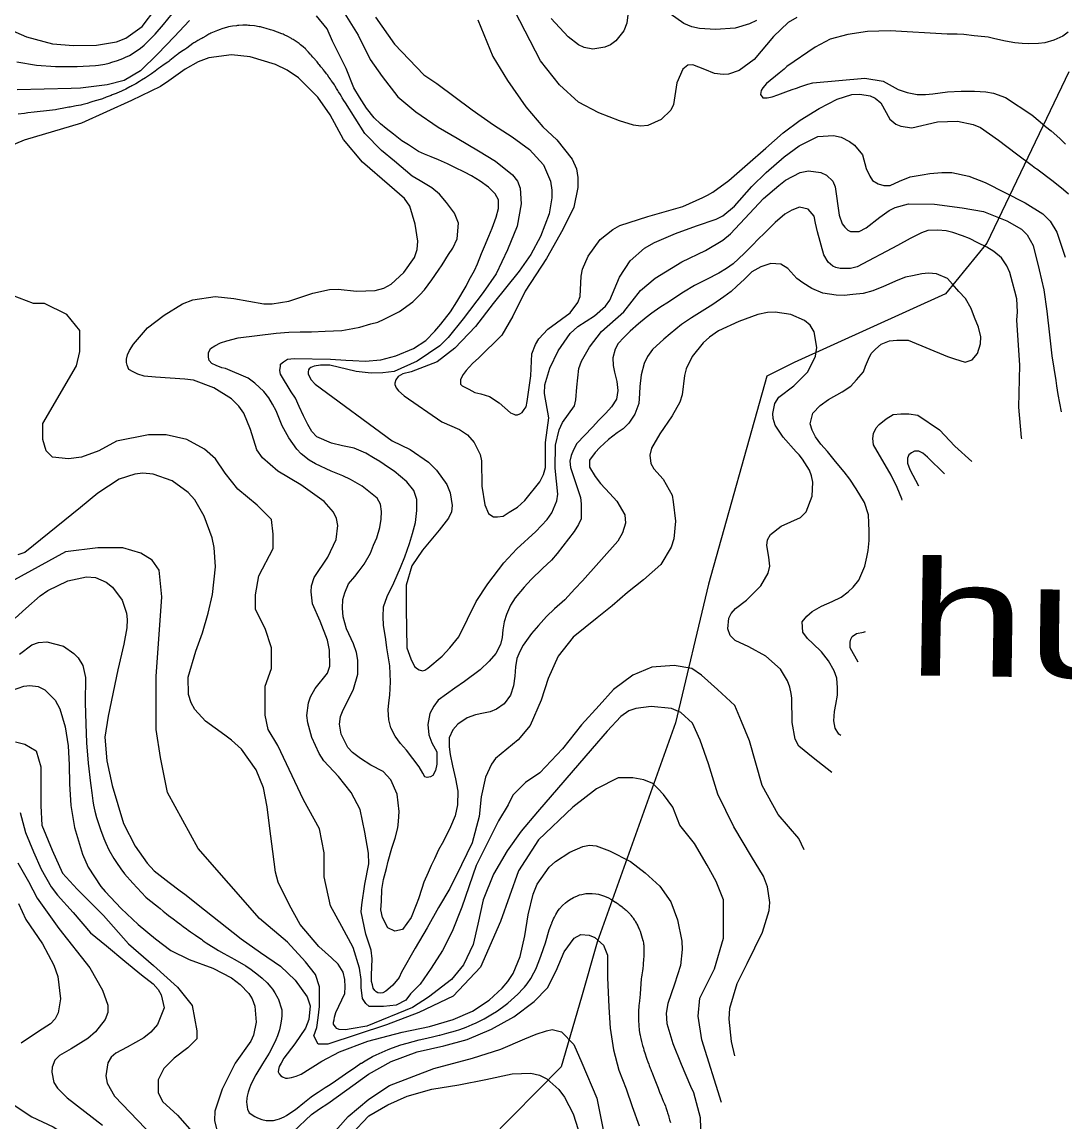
# Model space of a CAD drawing. Header units: metres. Extents: x 548946 to 557077, y 1838800 to 1845419.
# Drawn here: x 555458 to 556095, y 1839144 to 1839816 of the extents above; entities that cross this region are included whole.
import ezdxf

# ---------------------------------------------------------------- set-up
doc = ezdxf.new("R2010")
doc.units = ezdxf.units.M
doc.header["$LTSCALE"] = 28
for name, color, linetype, lineweight in [('1', 7, 'Continuous', 13), ('2', 7, 'Continuous', 13), ('44', 7, 'Continuous', 13), ('55', 7, 'Continuous', 35)]:
    doc.layers.add(name, color=color, linetype=linetype, lineweight=lineweight)

msp = doc.modelspace()

# ---------------------------------------------------------------- linework, layer by layer
at = {"layer": '1'}
for points in [[(555435.35, 1839817.85), (555445.85, 1839813.03), (555460.35, 1839806.79), (555476.2, 1839802.56), (555489.14, 1839801.42), (555503.21, 1839801.69), (555515.29, 1839803.77), (555520.98, 1839805.92), (555531.02, 1839813.01), (555539.35, 1839824.04)], [(555651.84, 1839825.81), (555662.9, 1839807.82), (555670.35, 1839792.93), (555677.58, 1839782.55), (555687.29, 1839770.17), (555698.22, 1839760.91), (555711.85, 1839751.51), (555723.35, 1839744.85), (555736.51, 1839737.11), (555746.82, 1839730.88), (555757.23, 1839722.55), (555760.21, 1839718.63), (555761.88, 1839714.31), (555762.59, 1839704.74), (555760.12, 1839691.16), (555754.08, 1839676.63), (555747.21, 1839662), (555739.27, 1839650.51), (555727.17, 1839634.46), (555718.02, 1839623.07), (555712.89, 1839617.92), (555699.06, 1839608.54), (555685.02, 1839602.38), (555678.12, 1839601.52), (555670.93, 1839601.23), (555661.73, 1839602.38), (555645.63, 1839606.13), (555639.88, 1839606.13), (555636.14, 1839605.56), (555634.13, 1839604.69), (555632.98, 1839603.83), (555632.69, 1839603.25), (555632.4, 1839602.1), (555632.4, 1839600.94), (555634.13, 1839597.48), (555636.71, 1839594.6), (555683.74, 1839559.89), (555694.64, 1839554.72), (555705.85, 1839546.84), (555710.76, 1839542.06), (555717.09, 1839533.21), (555719.23, 1839528.14), (555720.47, 1839520.37), (555719.94, 1839516.61), (555718.14, 1839512.56), (555712.41, 1839505.3), (555702.3, 1839493.01), (555695.7, 1839483.51), (555692.18, 1839471.79), (555692.24, 1839457.22), (555692.67, 1839433.46), (555695.2, 1839426.72), (555697.44, 1839421.94), (555699.12, 1839420.53), (555700.24, 1839419.97), (555702.2, 1839419.41), (555703.6, 1839419.69), (555705.57, 1839421.1), (555714.26, 1839428.4), (555719.02, 1839433.46), (555724.35, 1839440.21), (555735.05, 1839461.66), (555742.21, 1839472.5), (555751.98, 1839485.33), (555759.81, 1839493.83), (555771.5, 1839504.61), (555778.47, 1839511.78), (555781.3, 1839515.88), (555784.24, 1839523.35), (555784.85, 1839527.31), (555783.37, 1839543.28), (555783.54, 1839557.17), (555785.68, 1839566.72), (555787.81, 1839571.08), (555795.02, 1839581.36), (555796.01, 1839584.94)], [(555828.56, 1839826.71), (555827.05, 1839815.1), (555825.23, 1839810.45), (555820.4, 1839804.3), (555817.11, 1839801.91), (555813.7, 1839800.37), (555806.36, 1839799.27), (555801, 1839800.27), (555797.48, 1839801.97), (555791.22, 1839806.84), (555780.78, 1839818.01)], [(555454.53, 1839791.48), (555466.44, 1839789.47), (555477.99, 1839788.74), (555491.28, 1839788.59), (555502.6, 1839789.29), (555504.4, 1839789.5), (555508.27, 1839790.16), (555510.82, 1839790.74), (555512.51, 1839791.2), (555515.85, 1839792.26), (555519.22, 1839793.55), (555520.87, 1839794.27), (555523.29, 1839795.47), (555526.76, 1839797.52), (555530.07, 1839799.93), (555532.17, 1839801.69), (555536.14, 1839805.47), (555538.88, 1839808.32), (555544.08, 1839814.24), (555549.29, 1839820.74)], [(555559.94, 1839816.72), (555550.59, 1839806.71), (555540.54, 1839796.48), (555530.07, 1839786.05), (555519.98, 1839780.08), (555509.68, 1839777.47), (555493.43, 1839775.38), (555487.54, 1839775.11), (555454.59, 1839774.31)], [(555615.57, 1839600.72), (555615.14, 1839602.89), (555615.57, 1839605.49), (555615.57, 1839606.79), (555617.3, 1839608.09), (555619.89, 1839609.82), (555623.78, 1839610.26), (555645.97, 1839609.79), (555655.5, 1839609.28), (555659.79, 1839608.91), (555667.19, 1839608.59), (555676.85, 1839609.51), (555685.92, 1839611.93), (555696.77, 1839616.24), (555704.3, 1839621.17), (555709.89, 1839626.89), (555713.38, 1839631.23), (555719.35, 1839638.69), (555723.33, 1839644.93), (555728.93, 1839654.46), (555730.77, 1839658.35), (555733.97, 1839663.94), (555735.93, 1839667.97), (555738.33, 1839674.47), (555740.13, 1839678.63), (555742.69, 1839685), (555744.83, 1839689.9), (555747.2, 1839696.67), (555748.6, 1839701.92), (555748.73, 1839707.18), (555746.62, 1839710.91), (555742.65, 1839714.85), (555737.43, 1839718.53), (555732.24, 1839721.92), (555727.9, 1839724.13), (555722.06, 1839727.02), (555717.43, 1839729.2), (555711.93, 1839731.56), (555707.61, 1839733.49), (555703.48, 1839735.02), (555699.76, 1839736.73), (555693.79, 1839740.74), (555689.69, 1839743.26), (555684.45, 1839747.21), (555680.1, 1839750.7), (555676.53, 1839753.56), (555672.71, 1839757.38), (555668.12, 1839763.1), (555663.68, 1839769.97), (555660.36, 1839775.69), (555655.7, 1839787.5), (555647.3, 1839804.19), (555644.08, 1839811.59), (555637.46, 1839819.54)], [(555673.56, 1839818.72), (555685.17, 1839802.22), (555703.16, 1839783.47)], [(555736.14, 1839817.22), (555745.14, 1839794.71), (555754.13, 1839780.09), (555765.37, 1839763.96), (555775.74, 1839751.73), (555784.25, 1839743.9), (555793.78, 1839731.93), (555796.26, 1839726.11), (555797.13, 1839720.83), (555797.19, 1839714.72), (555794.6, 1839702.72), (555787.91, 1839688.96), (555778.1, 1839671.32), (555764.98, 1839651.42), (555757.49, 1839636.05), (555750.75, 1839624.42), (555736.5, 1839610.46), (555733.05, 1839607.29), (555730.75, 1839604.98), (555729.02, 1839602.96), (555727.01, 1839600.37), (555726.14, 1839598.64), (555725.57, 1839597.19), (555725.57, 1839595.75), (555725.57, 1839594.6), (555726.43, 1839593.44), (555730.46, 1839591.43), (555734.2, 1839589.41), (555737.93, 1839588.54), (555743.11, 1839587.1), (555749.15, 1839583.06), (555756.05, 1839577.01), (555758.06, 1839576.14), (555758.93, 1839575.85), (555760.36, 1839575.85), (555761.8, 1839576.43), (555763.24, 1839577.3), (555764.39, 1839579.03), (555765.54, 1839580.76), (555766.12, 1839583.93), (555768.36, 1839599.67), (555769.11, 1839613.17), (555771.24, 1839618.76), (555773.36, 1839622.22), (555778.85, 1839628.17), (555792.53, 1839638.09), (555797.21, 1839644.42), (555798.53, 1839648.06), (555799.28, 1839660.62), (555800.09, 1839664.84), (555803.4, 1839672.81), (555810.8, 1839682.85), (555818.53, 1839689.12), (555822.86, 1839691.54), (555839.96, 1839696.97), (555861.3, 1839703.12), (555873.42, 1839708.58), (555876.42, 1839710.1), (555879.66, 1839711.93), (555889.48, 1839718.99), (555900.81, 1839729.02), (555911.89, 1839738.74), (555922.52, 1839748.06), (555933.02, 1839755.96), (555944.47, 1839762.98), (555955.63, 1839768.71), (555964.62, 1839771.52), (555969.4, 1839771.84), (555975.8, 1839770.67), (555978.71, 1839769.34), (555982.23, 1839766.37), (555987.68, 1839756.44), (555991.38, 1839753.44), (555994.44, 1839752.16), (556001.1, 1839751.25), (556016.93, 1839754.89)], [(555874.78, 1839786.83), (555867.45, 1839789.65), (555864.29, 1839789.38), (555861.36, 1839787.03), (555857.7, 1839778.61), (555855.67, 1839765.42), (555853.89, 1839761.95), (555848.14, 1839756.18), (555839.92, 1839752.66), (555835.56, 1839752.25), (555831.18, 1839752.78), (555822.6, 1839755.49), (555809.9, 1839760.31), (555797.6, 1839766.96), (555785.98, 1839777.46), (555774.37, 1839792.09), (555758.63, 1839822.47)], [(555906.25, 1839816.7), (555902.09, 1839814.68), (555893.16, 1839812.14), (555881.22, 1839811.24), (555871.49, 1839811.81), (555866.73, 1839812.9), (555861.88, 1839814.9), (555853.53, 1839820.93)], [(555930.84, 1839818.66), (555925.66, 1839815.48), (555916.69, 1839807.05), (555904.94, 1839793.02), (555895.64, 1839786.19), (555889.27, 1839784.03), (555885.9, 1839783.7), (555880.7, 1839784.4), (555874.78, 1839786.83)], [(555523.35, 1839615.12), (555525.71, 1839619.06), (555534.31, 1839628.89), (555544.35, 1839636.65), (555555.61, 1839643.69), (555562.04, 1839646.11), (555575.65, 1839648.03), (555586.96, 1839646.87), (555605.29, 1839643.65), (555610.46, 1839643.66), (555620.67, 1839645.35), (555635.28, 1839650.22), (555645.54, 1839652.4), (555650.72, 1839652.63), (555662.03, 1839651.47), (555673.37, 1839651.68), (555678.69, 1839653.17), (555683.17, 1839655.61), (555690.94, 1839662.73), (555697.28, 1839671.88), (555698.99, 1839676.92), (555699.37, 1839681.95), (555697.86, 1839692.36), (555694.55, 1839703.21), (555691.2, 1839707.94), (555682.18, 1839715.96), (555665.69, 1839730.21), (555654.07, 1839744.09), (555645.83, 1839759.09), (555638.33, 1839769.97), (555626.51, 1839781.71), (555619.64, 1839786.38), (555612.43, 1839789.95), (555596.97, 1839794.47), (555585.5, 1839795.7), (555571.72, 1839793.92), (555565.22, 1839791.55), (555557.28, 1839787), (555547.27, 1839779.85), (555542.15, 1839776.48), (555524.55, 1839767.94), (555494.03, 1839753.97), (555458.92, 1839743.65), (555423.47, 1839728.78)], [(555703.16, 1839783.47), (555711.03, 1839778.22), (555732.62, 1839762.15), (555745.66, 1839752.98), (555756.93, 1839745.73), (555767.71, 1839737.86), (555776.09, 1839728.59), (555780.44, 1839718.57), (555781.33, 1839713.18), (555781.35, 1839708.31), (555779.67, 1839698.7), (555774.41, 1839684.82), (555768.4, 1839673.82), (555761.38, 1839663.61), (555745.45, 1839643.74), (555734.54, 1839629.8), (555722.09, 1839616.59), (555711.2, 1839608.15), (555695.38, 1839602.1), (555690.2, 1839600.94), (555687.32, 1839599.21), (555685.89, 1839597.19), (555685.31, 1839595.17), (555685.31, 1839594.31), (555686.17, 1839592.29), (555687.61, 1839590.56), (555691.06, 1839587.39), (555714.03, 1839571.56), (555724.94, 1839566.85), (555729.77, 1839563.48), (555733.82, 1839558.94), (555737.47, 1839551.63), (555738.39, 1839547.73), (555738.58, 1839532.17), (555740.32, 1839520.88), (555742.56, 1839515.54), (555743.97, 1839514.42), (555745.65, 1839513.57), (555748.17, 1839513.57), (555751.53, 1839513.85), (555755.18, 1839516.38), (555760.22, 1839519.47), (555764.71, 1839523.41), (555774, 1839534.93), (555776.23, 1839539.31), (555777.39, 1839543.65), (555777.36, 1839553.18), (555777.45, 1839558.95), (555779.48, 1839573.9), (555776.7, 1839588.88), (555777, 1839594.07), (555780.1, 1839604.25), (555785.14, 1839615), (555792.56, 1839625.48), (555797.24, 1839629.78), (555807.28, 1839636.27), (555814.06, 1839642.22), (555816.7, 1839645.8), (555822.64, 1839659.9), (555829.05, 1839669.81), (555837.95, 1839677.72), (555843.94, 1839681.19), (555856.78, 1839686.59), (555869.71, 1839691.28), (555881.58, 1839695.27), (555885.63, 1839697.49), (555892.87, 1839703.31), (555903.44, 1839715.24), (555912.12, 1839723.84), (555923.09, 1839733.4), (555932.39, 1839740.23), (555943.8, 1839745.87), (555953.32, 1839746.55), (555957.99, 1839745.46), (555963.1, 1839742.9), (555966.13, 1839740.55), (555971.07, 1839734.73), (555973.3, 1839726.39), (555975.46, 1839721.63), (555977.19, 1839719.03), (555980.65, 1839716.86), (555984.11, 1839715.99), (555988, 1839715.99), (555993.61, 1839718.59), (556000.09, 1839721.19), (556007.44, 1839722.49), (556012.19, 1839723.36), (556019.54, 1839723.79), (556025.59, 1839723.79), (556035.96, 1839721.63), (556045.9, 1839717.73), (556070.41, 1839705.35), (556081.24, 1839698.7), (556085.59, 1839694.22), (556089.65, 1839687.46), (556094.86, 1839672.09)], [(556016.93, 1839754.89), (556029.11, 1839755.25), (556038.69, 1839753.19), (556043.16, 1839751.32), (556054.12, 1839743.68), (556065.17, 1839735.21), (556074.6, 1839728.23), (556076.8, 1839726.6), (556077.55, 1839726.04), (556087.5, 1839718.52), (556093.79, 1839713.52), (556096.8, 1839710.86)], [(555796.01, 1839584.94), (555796.46, 1839592.7), (555797.74, 1839604.17), (555799.42, 1839608.69), (555804.37, 1839617.21), (555811.68, 1839626.65), (555825.21, 1839638.76), (555835.38, 1839651.77), (555844.46, 1839659.28), (555860.62, 1839669.27), (555875.14, 1839676.25), (555885.66, 1839682.6), (555890.43, 1839686.43), (555901.94, 1839698.88), (555910.55, 1839708.04), (555920, 1839716.02), (555924.04, 1839719.16), (555933.05, 1839723.98), (555938.12, 1839724.95), (555945.6, 1839723.8), (555948.98, 1839722.17), (555952.85, 1839718.51), (555954.42, 1839715.04), (555956.88, 1839697.79), (555958.61, 1839692.59), (555960.34, 1839690.43), (555962.07, 1839688.69), (555963.8, 1839687.83), (555966.82, 1839687.83), (555968.98, 1839687.83), (555973.3, 1839689.99), (555981.72, 1839696.65), (555987.23, 1839700.61), (555991.09, 1839702.54), (555999.22, 1839704.8), (556015.1, 1839704.57), (556031.91, 1839702.32), (556045.05, 1839699.95), (556059.25, 1839694.44), (556068.11, 1839689.18), (556071.67, 1839685.76), (556075.25, 1839679.37), (556079, 1839664.34), (556081.76, 1839652.25), (556083.56, 1839639.21), (556085.23, 1839624.68), (556086.65, 1839611.79), (556089.09, 1839596.69), (556089.6, 1839593.57), (556090.39, 1839588.3), (556092.44, 1839577.58)], [(556068.3, 1839561.21), (556068.08, 1839561.9), (556066.53, 1839580.44), (556067.05, 1839606.18), (556065.29, 1839633.73), (556065.73, 1839638.74), (556065.27, 1839646.75), (556064.06, 1839651.29), (556062.76, 1839656.67), (556060.96, 1839662.7), (556059.22, 1839666.89), (556056, 1839671.77), (556051.18, 1839675.63), (556046.93, 1839678.27), (556041.4, 1839680.92), (556036.31, 1839683.47), (556032.02, 1839685.12), (556026.27, 1839687.18), (556022.2, 1839688.14), (556017.05, 1839688.71), (556010.99, 1839688.46), (556007.04, 1839687.04), (556000.2, 1839683.59), (555992.34, 1839679.19), (555967.69, 1839666.16), (555963.8, 1839665.29), (555960.34, 1839665.29), (555957.31, 1839665.29), (555954.72, 1839665.73), (555952.99, 1839666.59), (555949.97, 1839669.19), (555947.38, 1839673.53), (555943.56, 1839687.68), (555942.42, 1839692.93), (555941.52, 1839697.22), (555937.8, 1839701.48), (555932.58, 1839702.6), (555927.82, 1839700.8), (555923.56, 1839698.35), (555917.75, 1839693.32), (555911.37, 1839686.96), (555907.14, 1839682.95), (555904.1, 1839679.78), (555898.75, 1839674.38), (555891.94, 1839668.11), (555887.87, 1839665.26), (555883.24, 1839662.34), (555875.74, 1839658.4), (555868.5, 1839654.77), (555861.72, 1839650.77), (555857.62, 1839648.19), (555853.14, 1839645.15), (555847.33, 1839641.39), (555842.33, 1839638.01), (555838.94, 1839635.37), (555834.15, 1839631.31), (555829.11, 1839626.93)], [(555486.05, 1839548.97), (555476.29, 1839549.95), (555472.39, 1839553.86), (555470.43, 1839560.71), (555470.43, 1839570.5), (555490.93, 1839605.75), (555492.89, 1839614.56), (555492.89, 1839627.28), (555485.08, 1839637.07), (555471.41, 1839643.92), (555464.58, 1839643.92), (555451.89, 1839648.82)], [(555952.24, 1839357.28), (555940.92, 1839366.21), (555932.15, 1839373.36), (555929.91, 1839377.69), (555928.04, 1839387.76), (555927.81, 1839402.58), (555927.41, 1839405.54), (555926.63, 1839409.45), (555925.25, 1839413.29), (555920.95, 1839420.31), (555912.07, 1839428.43), (555901.65, 1839434), (555893.25, 1839437.88), (555890.25, 1839440.87), (555888.83, 1839445.13), (555889.44, 1839451.5), (555890.72, 1839454.37), (555893.4, 1839457.56), (555900.18, 1839462.55), (555908.88, 1839471.36), (555913.48, 1839479.06), (555914.42, 1839483.31), (555913.88, 1839488.79), (555912.68, 1839496.05), (555913.06, 1839499.41), (555914.87, 1839502.76), (555921.45, 1839507.83), (555933.26, 1839513.12), (555936.54, 1839516.63), (555940.3, 1839526.15), (555940.68, 1839534.57), (555939.91, 1839538.58), (555938.64, 1839542.09), (555934.46, 1839548.62), (555932.26, 1839551.39), (555930.59, 1839553.23), (555922.6, 1839562.16), (555917.74, 1839569.42), (555916.44, 1839573.52), (555916.23, 1839576.57), (555917.52, 1839582.64), (555919.84, 1839586.57), (555929.08, 1839593.54), (555937.67, 1839602.05), (555942.26, 1839611.66), (555943.09, 1839617.01), (555941.46, 1839626.61), (555939, 1839630.63), (555935.66, 1839633.51), (555927.22, 1839637.04), (555917.71, 1839638.44), (555913.01, 1839638.25), (555907.07, 1839637.11), (555895.48, 1839632.92), (555883.17, 1839627.05), (555877.58, 1839623.31), (555873.61, 1839619.79), (555867.01, 1839611.38), (555863.39, 1839603.85), (555862.34, 1839599.83), (555860.96, 1839587.93), (555859.5, 1839583.49), (555854.86, 1839575.23), (555847.3, 1839564.2), (555842.24, 1839555.49), (555841.11, 1839551.06)], [(555829.11, 1839626.93), (555825.29, 1839623.11), (555821.87, 1839619.48), (555820, 1839615.87), (555818.6, 1839610.62), (555818.69, 1839605.96), (555819.55, 1839601.96), (555821.04, 1839596.17), (555821.5, 1839590.71), (555820.82, 1839585.39), (555817.8, 1839580.67), (555814.25, 1839576.89), (555809.93, 1839572.45), (555806.01, 1839568.19), (555796.62, 1839558.25), (555794.46, 1839554.35), (555793.17, 1839550.89), (555792.3, 1839547.42), (555792.74, 1839543.52), (555798.79, 1839525.32), (555799.22, 1839521.42), (555799.22, 1839518.39), (555799.22, 1839514.49), (555799.22, 1839512.32), (555797.49, 1839508.85), (555794.9, 1839504.52), (555784.6, 1839491.05), (555781.09, 1839486.98), (555775.56, 1839481.98), (555768.65, 1839475.28), (555764.36, 1839470.56), (555758.86, 1839464.01), (555755.96, 1839459.44), (555753.47, 1839453.79), (555752.13, 1839449.25), (555751.38, 1839444.5), (555750.91, 1839439.78), (555749.82, 1839435.55), (555747.05, 1839429.87), (555743.04, 1839425.18), (555737.54, 1839419.9), (555727.99, 1839412.76), (555722.06, 1839408.85), (555711.83, 1839401.5), (555709.12, 1839397.8), (555706.79, 1839393.3), (555705.54, 1839386.65), (555706.09, 1839380.34), (555708.05, 1839375.46), (555711.06, 1839369.8), (555711.06, 1839365.47), (555711.06, 1839362.44), (555710.2, 1839358.54), (555708.47, 1839355.5), (555707.18, 1839354.64), (555705.01, 1839354.2), (555703.72, 1839354.64), (555702.42, 1839356.8), (555700.26, 1839360.7), (555692.42, 1839370.91), (555688.85, 1839375.04), (555685.53, 1839379.49), (555682.98, 1839384.59), (555681.59, 1839389.53), (555681.34, 1839395.59), (555681.72, 1839399.87), (555682.34, 1839404.47), (555682.72, 1839412.58), (555682.2, 1839422.43), (555680.57, 1839433.43), (555679.85, 1839438.59), (555678.46, 1839447.35), (555678.19, 1839452.42), (555678.5, 1839458.54), (555680.65, 1839464.72), (555684.82, 1839473.11), (555688.74, 1839482.45), (555691.55, 1839489.13), (555694.35, 1839497.09), (555696.22, 1839503.24), (555698.02, 1839509.95), (555698.78, 1839517.25), (555698.87, 1839524.05), (555696.98, 1839529.65), (555692.73, 1839534.84), (555684.94, 1839541.34), (555681.43, 1839543.64), (555676.21, 1839547.31), (555672.42, 1839549.58), (555667.73, 1839552.32), (555660.46, 1839555.34), (555653.35, 1839556.96), (555646.67, 1839558.49), (555637.76, 1839562.32), (555634.56, 1839565.64), (555632.11, 1839569.9), (555629.53, 1839575.28), (555626.93, 1839580.94), (555624.66, 1839586.06), (555622.12, 1839589.89), (555615.57, 1839600.72)], [(555841.11, 1839551.06), (555841.82, 1839546.07), (555843.47, 1839542.81), (555849.24, 1839536.39), (555854.7, 1839526.66), (555855.28, 1839522.62), (555856.74, 1839510.75), (555855.8, 1839500.05), (555854.24, 1839494.91), (555847.77, 1839484.29), (555837.2, 1839474.91), (555827.56, 1839467.34), (555818.14, 1839459.08), (555808.9, 1839451.69), (555794.2, 1839440.02), (555785.15, 1839428.41), (555779.01, 1839414.71), (555774.81, 1839401.51), (555768.02, 1839386.04), (555760.65, 1839377.16), (555746.82, 1839365.72), (555744.32, 1839362.29), (555740.72, 1839354.46), (555738.07, 1839342.47), (555736.85, 1839330.45), (555732.55, 1839314.26), (555726.1, 1839300.82), (555718.92, 1839286.44), (555712.13, 1839274.79), (555705.01, 1839262.4), (555697.76, 1839249.85), (555689.33, 1839235.19), (555687.95, 1839231.96), (555684.19, 1839227.29), (555682.58, 1839225.85), (555679.89, 1839223.69), (555678.09, 1839222.61), (555676.3, 1839222.43), (555675.04, 1839222.61), (555673.97, 1839223.15), (555673.07, 1839224.05), (555672.18, 1839225.49), (555671.64, 1839227.47), (555671.1, 1839229.63), (555671.1, 1839233.4), (555671.44, 1839243.41), (555670.85, 1839248.59), (555667.66, 1839258.42), (555664.87, 1839272.12), (555665.25, 1839276.41), (555666.97, 1839289.05), (555669.56, 1839301.51), (555669.36, 1839307.86), (555666.96, 1839320.69), (555664.14, 1839334.67), (555658.62, 1839344.96), (555651.02, 1839354.88), (555642.04, 1839364.36), (555639.08, 1839368.81), (555634.66, 1839378.69), (555632.12, 1839387.54), (555631.63, 1839392.08), (555632.53, 1839399.81), (555633.81, 1839403.53), (555636.74, 1839408.64), (555644.2, 1839417.96), (555645.6, 1839422.31), (555645.48, 1839431.97), (555644.2, 1839438.17), (555639.84, 1839449.74), (555635.13, 1839460.41), (555634.21, 1839467.65), (555634.53, 1839471.3), (555636.04, 1839476.5), (555644.44, 1839488.89), (555649.48, 1839499.64), (555650.53, 1839508.26), (555649.77, 1839512.41), (555647.94, 1839516.26), (555642.11, 1839522.88), (555627.98, 1839532.93), (555613.88, 1839541.42), (555604.48, 1839549.48), (555601.12, 1839554.45), (555597.21, 1839566.76), (555593.1, 1839576.74), (555590.11, 1839581.12), (555585.67, 1839585.54), (555574.86, 1839592.32), (555562.32, 1839596.9), (555557.16, 1839597.58), (555539.08, 1839598.83), (555532.27, 1839599.35), (555528.33, 1839600.67), (555525.45, 1839601.98), (555522.83, 1839603.56), (555521.78, 1839606.18), (555521.52, 1839607.76), (555521.52, 1839609.86), (555522.04, 1839612.49), (555523.35, 1839615.12)], [(555995.22, 1839523.74), (555995.15, 1839524.54), (555992.26, 1839531.44), (555988.6, 1839538.96), (555977.68, 1839557.38), (555977.25, 1839561.28), (555977.68, 1839564.31), (555979.41, 1839567.78), (555981.14, 1839569.95), (555985.46, 1839573.41), (555989.78, 1839576.02), (555994.53, 1839576.45), (555999.29, 1839576.45), (556004.9, 1839575.58), (556018.12, 1839566.54), (556027.39, 1839556.75), (556037.77, 1839547.27)], [(555882.39, 1839408), (555872.63, 1839416.81), (555866.77, 1839420.73), (555856.03, 1839422.68), (555842.36, 1839421.7), (555830.65, 1839416.81), (555818.94, 1839408), (555810.15, 1839398.21), (555799.41, 1839386.46), (555787.7, 1839371.78), (555774.03, 1839357.09), (555765.25, 1839351.22), (555757.44, 1839343.39), (555754.51, 1839337.52), (555748.65, 1839327.73), (555734.99, 1839300.32), (555726.2, 1839274.86), (555720.34, 1839260.18), (555714.49, 1839248.43), (555707.65, 1839237.66), (555700.82, 1839227.87), (555694.96, 1839222), (555692.03, 1839218.09), (555686.18, 1839215.15), (555678.37, 1839214.17), (555672.51, 1839214.17), (555669.58, 1839214.17), (555667.63, 1839216.13), (555665.68, 1839219.06), (555664.7, 1839225.92), (555664.7, 1839230.81), (555663.72, 1839237.66), (555659.82, 1839250.39), (555652.99, 1839263.12), (555646.15, 1839275.84), (555642.25, 1839293.46), (555642.25, 1839308.15), (555639.32, 1839322.83), (555629.56, 1839340.45), (555613.94, 1839373.74), (555608.08, 1839383.53), (555606.13, 1839392.34), (555606.13, 1839402.13), (555606.13, 1839409.96), (555610.03, 1839420.73), (555610.03, 1839433.45), (555606.13, 1839445.2), (555600.27, 1839456.95), (555600.27, 1839465.76), (555602.23, 1839477.5), (555611, 1839494.15), (555611, 1839502.96), (555610.03, 1839511.77), (555601.24, 1839520.58), (555589.53, 1839530.37), (555581.72, 1839540.16), (555575.86, 1839548.97), (555569.03, 1839554.84), (555558.29, 1839560.71), (555545.6, 1839563.65), (555534.86, 1839563.65), (555515.34, 1839559.74), (555504.6, 1839553.86), (555493.86, 1839549.95), (555486.05, 1839548.97)], [(556021.17, 1839539.7), (556010.8, 1839549.84), (556007.93, 1839552.28), (556005.5, 1839553.6), (556002.85, 1839553.6), (556000.87, 1839552.5), (555999.32, 1839551.39), (555998.44, 1839549.4), (555998.44, 1839546.3), (555999.98, 1839542.31), (556005.33, 1839532.47)], [(555893.01, 1839184.02), (555890.93, 1839192.79), (555889.53, 1839206.48), (555889.99, 1839213.31), (555894.51, 1839228.38), (555900.67, 1839240.56), (555909.94, 1839259.61), (555914.06, 1839272.99), (555914.4, 1839277.83), (555913.03, 1839287.41), (555910.47, 1839293.88), (555903.24, 1839305.95), (555892.43, 1839323.97), (555882.64, 1839344.05), (555876.98, 1839362.58), (555871.83, 1839377), (555867.19, 1839387.3), (555859.98, 1839393.99), (555854.44, 1839396.3), (555841.95, 1839397.59), (555832.52, 1839396.43), (555828.26, 1839394.84), (555823.4, 1839391.49), (555815.09, 1839382.41), (555805.9, 1839371.85), (555772.49, 1839333.25), (555762.47, 1839321.39), (555753.89, 1839309.4), (555745.71, 1839295.05), (555739.36, 1839279.49), (555736.05, 1839264.55), (555733.18, 1839252.06), (555727.33, 1839239.67), (555719.96, 1839230.79), (555705.88, 1839219.89), (555696.24, 1839213.59), (555668.23, 1839202.3), (555658.62, 1839200.69), (555655.12, 1839199.99), (555651.39, 1839200.22), (555649.99, 1839200.92), (555648.83, 1839202.09), (555647.89, 1839203.5), (555647.89, 1839204.67), (555648.36, 1839206.07), (555648.59, 1839207.71), (555649.29, 1839210.51), (555654.78, 1839222.25), (555654.96, 1839226.21), (555654.78, 1839230.7), (555653.89, 1839235.2), (555650.84, 1839240.23), (555646.72, 1839244.01), (555638.91, 1839250.86), (555627.52, 1839264.32), (555620.92, 1839276.21), (555614.15, 1839290.15), (555612.53, 1839296.27), (555610.76, 1839308.98), (555608.95, 1839323.06), (555607.35, 1839336.33), (555605.09, 1839347.83), (555600.75, 1839358.95), (555591.72, 1839371.55), (555585.6, 1839376.96), (555581.44, 1839380.04), (555569.73, 1839388.65), (555563.19, 1839395.7), (555560.85, 1839399.84), (555559.3, 1839404.87), (555559.13, 1839415.51), (555563.89, 1839431.32), (555567.88, 1839442.65), (555571.37, 1839454.65), (555573.92, 1839466.11), (555575.74, 1839483.01), (555574.97, 1839494.83), (555573.8, 1839500.63), (555568.93, 1839513.96), (555563.16, 1839523.94), (555559.2, 1839528.4), (555549.43, 1839535.45), (555537.66, 1839539.64), (555531.51, 1839540.12), (555526.56, 1839539.57), (555517.06, 1839536.4), (555503.97, 1839528.03), (555493.34, 1839519.21), (555459.43, 1839491.75), (555455.08, 1839490.19)], [(555884.81, 1839155.61), (555872.81, 1839193.88), (555870.6, 1839208.33), (555871.71, 1839219.44), (555880.57, 1839237.22), (555886.11, 1839256.11), (555886.11, 1839270.56), (555886.11, 1839279.45), (555881.68, 1839290.56), (555876.14, 1839300.56), (555868.39, 1839313.9), (555859.52, 1839325.01), (555855.09, 1839336.12), (555849.55, 1839343.9), (555846.22, 1839347.23), (555842.9, 1839350.57), (555837.36, 1839352.79), (555830.71, 1839353.9), (555821.85, 1839353.9), (555808.55, 1839347.23), (555794.14, 1839336.12), (555773.09, 1839316.12), (555760.9, 1839297.23), (555749.82, 1839266.11), (555737.63, 1839238.33), (555721.01, 1839220.55), (555699.95, 1839210.55), (555680.28, 1839203.12), (555644.48, 1839191.15), (555638.51, 1839191.15), (555635.96, 1839196.28), (555637.66, 1839201.41), (555638.51, 1839207.39), (555639.36, 1839214.23), (555639.36, 1839226.19), (555636.81, 1839233.89), (555630.84, 1839241.58), (555619.76, 1839253.55), (555602.71, 1839268.08), (555565.21, 1839310.82), (555546.45, 1839345.01), (555542.19, 1839366.38), (555539.64, 1839383.48), (555539.64, 1839400.57), (555539.64, 1839415.96), (555543.05, 1839464.68), (555541.33, 1839480.93), (555537.07, 1839486.91), (555530.25, 1839491.18), (555519.17, 1839494.6), (555503.83, 1839494.6), (555484.22, 1839492.04), (555446.72, 1839471.52)], [(555968.44, 1839424.74), (555963.42, 1839433.5), (555963.42, 1839436.97), (555963.85, 1839438.7), (555964.72, 1839440.44), (555967.31, 1839442.17), (555971.63, 1839443.04), (555972.84, 1839443.33)], [(555456.17, 1839429.57), (555463.58, 1839435.32), (555467.67, 1839436.72), (555472.72, 1839437.1), (555482.96, 1839434.37), (555489.29, 1839430.04), (555491.86, 1839427.29), (555494.72, 1839422.61), (555496.49, 1839415.39), (555496.28, 1839399.8), (555496.52, 1839386.91), (555497.01, 1839375.43), (555498.09, 1839362.99), (555499.43, 1839350.73), (555499.63, 1839349.29), (555500.2, 1839344.89), (555500.91, 1839339.84), (555501.36, 1839337.33), (555502.17, 1839333.6), (555503.15, 1839329.82), (555503.88, 1839327.32), (555505.52, 1839322.37), (555507.63, 1839316.82), (555508.8, 1839314.09), (555510.72, 1839310.06), (555513.66, 1839304.75), (555515.28, 1839302.18), (555517.88, 1839298.45), (555520.24, 1839295.4), (555525.27, 1839289.55), (555530.55, 1839283.9), (555533.3, 1839281.17), (555534.4, 1839280.12), (555540.94, 1839274.91), (555541.92, 1839274.11), (555543.88, 1839272.51), (555545.86, 1839270.93), (555547.19, 1839269.89), (555549.85, 1839267.82), (555552.57, 1839265.75), (555553.94, 1839264.73), (555556, 1839263.21), (555558.08, 1839261.71), (555559.12, 1839260.97), (555560.58, 1839259.94), (555563.52, 1839257.9), (555565.71, 1839256.36), (555567.16, 1839255.31), (555567.87, 1839254.78), (555568.95, 1839253.98), (555570.02, 1839253.16), (555577.55, 1839248.45), (555580.94, 1839246.72), (555587.61, 1839243.06), (555594.33, 1839239.03), (555597.59, 1839236.87), (555602.13, 1839233.49), (555604.28, 1839231.66), (555607.33, 1839228.7), (555609.55, 1839226.14), (555610.58, 1839224.8), (555612.01, 1839222.71), (555613.84, 1839219.39), (555613.99, 1839219.07), (555616.28, 1839212.27), (555616.25, 1839208.55), (555616.12, 1839206.72), (555615.78, 1839204.01), (555614.93, 1839200.03)], [(555451.81, 1839407.6), (555458.71, 1839410.09), (555462.32, 1839410.5), (555467.57, 1839409.8), (555471.53, 1839407.86), (555477.86, 1839401.39), (555480.68, 1839396.25), (555484.04, 1839385.13), (555485.88, 1839373.54), (555486.51, 1839361.92), (555486.58, 1839350.23), (555487.37, 1839337.12), (555489.76, 1839323.69), (555494.58, 1839307.25), (555498.04, 1839299.47), (555505.7, 1839287.63), (555508.33, 1839284.44), (555518.22, 1839274.11), (555528.59, 1839264.31), (555539.18, 1839255.57), (555548.59, 1839248.54), (555559.67, 1839242.97), (555574.12, 1839237.77), (555585.57, 1839231.68), (555590.8, 1839227.72), (555596.24, 1839222.15), (555598.28, 1839218.92), (555599.92, 1839214.41), (555600.56, 1839204.59), (555598.98, 1839196.71), (555597.45, 1839193.07), (555587.74, 1839179.69), (555579.87, 1839163.81), (555575.42, 1839150.3), (555575.2, 1839144.66)], [(555935.36, 1839310.02), (555932.17, 1839316.96), (555919.48, 1839331.64), (555909.72, 1839349.26), (555905.82, 1839362.97), (555901.91, 1839376.67), (555897.03, 1839388.42), (555893.13, 1839398.21), (555882.39, 1839408)], [(555453.72, 1839376.04), (555459.29, 1839374.65), (555466.25, 1839370.46), (555469.03, 1839360.69), (555469.03, 1839336.96), (555469.73, 1839325.09), (555475.99, 1839309.74), (555482.26, 1839295.78), (555491.3, 1839286.01), (555507.31, 1839269.96), (555522.62, 1839252.51), (555537.93, 1839239.25), (555552.54, 1839225.99), (555561.59, 1839214.82), (555564.38, 1839199.46), (555564.38, 1839194.58), (555558.81, 1839189), (555550.46, 1839182.71), (555544.19, 1839176.43), (555540.71, 1839169.45), (555540.71, 1839161.78), (555543.5, 1839156.19), (555552.54, 1839147.82), (555562.98, 1839135.95)], [(555456.41, 1839332.77), (555459.8, 1839320.61), (555464.71, 1839308.69), (555469.35, 1839298.23), (555475.5, 1839287.35), (555479.2, 1839282.34), (555488.84, 1839271.69), (555499.37, 1839259.26), (555509.16, 1839251.35), (555520.43, 1839242.04), (555530.55, 1839233.67), (555537.8, 1839228.02), (555540.74, 1839224.74), (555542.59, 1839221.37), (555544.4, 1839213.4), (555540.29, 1839203.18), (555536.4, 1839198.65), (555532.02, 1839195.04), (555521.85, 1839189.4), (555514.87, 1839185.74), (555512.06, 1839183.22), (555510.03, 1839179.84), (555508.79, 1839171.82), (555509.73, 1839167.37), (555514.12, 1839159.39), (555537.74, 1839134.81)], [(555614.93, 1839200.03), (555613.71, 1839196.32), (555612.72, 1839193.89), (555610.42, 1839189.15), (555608.56, 1839185.75), (555604.61, 1839179.15), (555600.54, 1839172.52), (555598.64, 1839169.03), (555597.19, 1839165.92), (555596.55, 1839164.32), (555595.75, 1839161.88), (555595.16, 1839159.41), (555594.97, 1839158.18), (555594.83, 1839155.72), (555594.89, 1839154.5), (555595.15, 1839152.7), (555595.45, 1839151.52), (555596.31, 1839149.2), (555599.8, 1839147.13), (555601.53, 1839146.28), (555604.11, 1839145.29), (555606.67, 1839144.67), (555607.94, 1839144.53), (555609.04, 1839144.5), (555611.22, 1839144.68), (555613.38, 1839145.17), (555614.82, 1839145.64), (555617.66, 1839146.9), (555619.08, 1839147.67), (555621.89, 1839149.43), (555624.68, 1839151.42), (555630.21, 1839155.74), (555634.31, 1839158.97), (555636.36, 1839160.48), (555638.49, 1839161.95), (555642.73, 1839164.68), (555645.89, 1839166.7), (555649.01, 1839168.81), (555655.21, 1839173.2), (555661.46, 1839177.48), (555664.63, 1839179.54), (555664.9, 1839179.71), (555667.27, 1839181.15), (555671.77, 1839183.61), (555674.05, 1839184.76), (555677.53, 1839186.38), (555681.32, 1839187.98), (555683.89, 1839188.97), (555689.08, 1839190.78), (555692.8, 1839191.92), (555700.31, 1839193.88), (555703.01, 1839194.5), (555708.41, 1839195.71), (555712.44, 1839196.7), (555712.89, 1839196.82), (555717.19, 1839197.97), (555722.47, 1839199.43), (555725.07, 1839200.27), (555728.91, 1839201.68), (555732.64, 1839203.24), (555735.09, 1839204.37), (555739.91, 1839206.81), (555745.03, 1839209.7), (555747.51, 1839211.25), (555751.13, 1839213.76), (555754.35, 1839216.29), (555756.43, 1839218.07), (555760.45, 1839221.78), (555760.69, 1839222.01), (555760.92, 1839222.25), (555763.41, 1839224.79), (555764.58, 1839226.11), (555766.23, 1839228.16), (555768.46, 1839231.4), (555770.33, 1839234.74), (555771.44, 1839237.04), (555773.42, 1839241.78), (555774.82, 1839245.58), (555777.31, 1839253.26), (555779.69, 1839261.02), (555781.13, 1839264.8), (555781.25, 1839265.08), (555781.36, 1839265.36), (555782.31, 1839267.76), (555782.84, 1839268.9), (555783.71, 1839270.54), (555785.19, 1839272.83), (555786.01, 1839273.91), (555787.81, 1839275.94), (555789.59, 1839277.58), (555790.55, 1839278.35), (555792.04, 1839279.43), (555794.43, 1839280.84), (555796.95, 1839281.97), (555798.26, 1839282.42), (555799.52, 1839282.76), (555802.08, 1839283.23), (555804.67, 1839283.4), (555805.83, 1839283.38), (555808.13, 1839283.18), (555809.83, 1839282.87)], [(555809.83, 1839282.87), (555811.07, 1839282.56), (555813.49, 1839281.75), (555815.82, 1839280.7), (555817.32, 1839279.9), (555820.19, 1839278.07), (555820.4, 1839277.92), (555820.6, 1839277.78), (555821.83, 1839276.9), (555822.45, 1839276.45), (555823.36, 1839275.77), (555824.25, 1839275.07), (555824.7, 1839274.71), (555825.57, 1839273.99), (555826, 1839273.61), (555826.64, 1839273.05), (555827.46, 1839272.27), (555827.86, 1839271.87), (555828.45, 1839271.27), (555829.02, 1839270.65), (555829.3, 1839270.33), (555829.58, 1839270.01), (555830.12, 1839269.34), (555830.65, 1839268.66), (555830.99, 1839268.2), (555831.63, 1839267.25), (555832.1, 1839266.53), (555832.4, 1839266.04), (555832.98, 1839265.04), (555833.25, 1839264.52), (555833.78, 1839263.48), (555834.28, 1839262.42), (555834.6, 1839261.7), (555834.81, 1839261.21), (555835.2, 1839260.22), (555836.92, 1839254.52), (555836.96, 1839254.34), (555837.04, 1839253.92), (555837.19, 1839253.09), (555837.31, 1839252.25), (555837.38, 1839251.68), (555837.41, 1839251.31), (555837.47, 1839250.55), (555837.51, 1839249.7), (555837.53, 1839249.13), (555837.53, 1839247.99), (555837.53, 1839247.42), (555837.49, 1839246.28), (555837.43, 1839245.13), (555837.28, 1839242.85), (555837.1, 1839240.53), (555836.99, 1839239.37), (555836.82, 1839237.63), (555836.61, 1839235.9), (555836.5, 1839235.04), (555836.23, 1839233.31), (555836.09, 1839232.45), (555835.84, 1839231.15), (555835.25, 1839222.05), (555835.2, 1839221.6), (555835, 1839219.87), (555834.75, 1839217.55), (555834.62, 1839216.39), (555834.45, 1839214.65), (555834.38, 1839213.78), (555834.26, 1839212.04), (555834.21, 1839211.17), (555834.16, 1839209.86), (555834.14, 1839208.58), (555834.14, 1839207.73), (555834.15, 1839207.16), (555834.17, 1839206.03), (555834.21, 1839205.17), (555834.31, 1839203.47), (555834.45, 1839201.76), (555834.57, 1839200.63), (555834.65, 1839199.87), (555834.84, 1839198.35), (555835.02, 1839197.41), (555835.15, 1839196.77), (555835.42, 1839195.49), (555835.62, 1839194.64), (555836.02, 1839192.95), (555836.24, 1839192.1), (555836.69, 1839190.42), (555837.16, 1839188.74), (555837.49, 1839187.63), (555838.18, 1839185.41), (555838.9, 1839183.24), (555839.28, 1839182.16), (555839.86, 1839180.55), (555840.46, 1839178.95), (555840.77, 1839178.15), (555841.41, 1839176.55), (555841.74, 1839175.76), (555842.24, 1839174.57), (555842.56, 1839173.73), (555842.78, 1839173.17), (555844.23, 1839169.42), (555846.15, 1839164.43), (555847.13, 1839161.93)], [(555455.41, 1839277.11), (555460.02, 1839267.4), (555470.22, 1839252.6), (555477.04, 1839239.48), (555479.44, 1839232.57), (555481.09, 1839218.89), (555479.74, 1839210.36), (555477.88, 1839206.7), (555474.99, 1839203.73), (555467.66, 1839198.99), (555457.17, 1839191.88)], [(555623.22, 1839137.74), (555634.51, 1839148.33), (555639.24, 1839151.68), (555644.4, 1839154.94), (555656.06, 1839163.44), (555669.3, 1839172.97), (555683.16, 1839180.73), (555699.08, 1839186.59), (555715.24, 1839190.21), (555729.53, 1839194.05), (555744.39, 1839200.5), (555758, 1839207.95), (555770.56, 1839217.26), (555778.56, 1839225.64), (555783.91, 1839236.14), (555788.86, 1839247.73), (555794.91, 1839256.06), (555799.03, 1839258.19), (555804.07, 1839257.91), (555807.44, 1839256.49), (555812.91, 1839251.66), (555815.33, 1839245.6), (555815.3, 1839231.96), (555816.06, 1839213.89), (555816.98, 1839201.1), (555819.01, 1839187.74), (555822.23, 1839175.44), (555826.57, 1839163.91), (555830.36, 1839153.16), (555834.64, 1839141.35)], [(555645.81, 1839134.55), (555656.94, 1839147.11), (555669.47, 1839157.58), (555682, 1839165.96), (555709.14, 1839176.43), (555732.8, 1839182.71), (555750.2, 1839188.29), (555764.82, 1839194.57), (555771.78, 1839197.37), (555778.04, 1839199.46), (555781.52, 1839200.16), (555787.09, 1839198.76), (555794.75, 1839191.08), (555799.62, 1839179.92), (555808.67, 1839158.28), (555813.54, 1839133.85)], [(555658.64, 1839136.13), (555669.44, 1839147.37), (555681, 1839154.16), (555692.87, 1839159.44), (555707.98, 1839163.65), (555724.51, 1839166.47), (555741.01, 1839169.56), (555757.04, 1839173.03), (555768.42, 1839173.49), (555773.82, 1839172.23), (555778.15, 1839170.05), (555785.52, 1839163.47), (555789.02, 1839158.83), (555794.34, 1839148.58), (555797.3, 1839139.19)], [(555847.13, 1839161.93), (555848.09, 1839159.58), (555849.37, 1839156.44), (555849.99, 1839154.86), (555850.6, 1839153.28), (555850.89, 1839152.49), (555851.32, 1839151.29), (555851.74, 1839150.06), (555852.01, 1839149.23), (555852.52, 1839147.56), (555852.77, 1839146.73), (555853.23, 1839145.05), (555853.67, 1839143.36)], [(555452.15, 1839154.28), (555463.69, 1839146.8), (555476.55, 1839140.66), (555490.26, 1839131.95), (555502.32, 1839121.65), (555510.17, 1839113.34)], [(555575.2, 1839144.66), (555577.83, 1839133.58)]]:
    msp.add_lwpolyline(points, dxfattribs=at)
at = {"layer": '2'}
for points in [[(555626.91, 1839802.63), (555625.16, 1839803.86), (555623.26, 1839805.07), (555622.71, 1839805.4), (555622.15, 1839805.74), (555620.04, 1839806.94), (555617.74, 1839808.1), (555617.06, 1839808.4), (555616.37, 1839808.7), (555613.72, 1839809.71), (555610.97, 1839810.63), (555610.22, 1839810.87), (555609.46, 1839811.11), (555606.74, 1839811.93), (555603.99, 1839812.64), (555603.21, 1839812.81), (555602.43, 1839812.96), (555599.54, 1839813.42), (555596.69, 1839813.72), (555595.93, 1839813.77), (555595.17, 1839813.81), (555592.55, 1839813.83), (555590.02, 1839813.72), (555589.32, 1839813.66), (555588.63, 1839813.6), (555586.13, 1839813.31), (555583.72, 1839812.87), (555583.08, 1839812.71), (555582.45, 1839812.54), (555580.24, 1839811.82), (555578.12, 1839811.02), (555577.54, 1839810.8), (555576.96, 1839810.59), (555574.9, 1839809.82), (555572.88, 1839808.98), (555572.33, 1839808.71), (555571.79, 1839808.43), (555569.87, 1839807.29), (555567.97, 1839806.11), (555567.44, 1839805.81), (555566.92, 1839805.5), (555565, 1839804.48), (555563.09, 1839803.39), (555562.56, 1839803.06), (555562.04, 1839802.7), (555560.14, 1839801.3), (555558.22, 1839799.84), (555557.68, 1839799.45), (555557.13, 1839799.07), (555555.12, 1839797.74), (555553.08, 1839796.37), (555552.52, 1839795.96), (555551.95, 1839795.54), (555549.91, 1839793.91), (555547.84, 1839792.25), (555547.26, 1839791.8), (555546.66, 1839791.36), (555544.48, 1839789.81), (555542.26, 1839788.28), (555541.65, 1839787.84), (555541.05, 1839787.4), (555538.87, 1839785.77), (555536.66, 1839784.14), (555536.03, 1839783.7), (555535.39, 1839783.26)], [(556096.59, 1839809.57), (556093.51, 1839807.18), (556088.01, 1839804.72), (556082.41, 1839803.17), (556078.47, 1839802.64), (556072.44, 1839802.44), (556068.5, 1839802.75), (556064.17, 1839803.2), (556058.29, 1839804.23), (556051.89, 1839805.66), (556047.71, 1839806.5), (556041.39, 1839807.2), (556039.23, 1839807.43), (556033, 1839808.23), (556028.89, 1839808.34), (556022.83, 1839808.51), (555988, 1839810.46), (555974.17, 1839810.03), (555962.07, 1839808.3), (555951.26, 1839805.26), (555942.19, 1839800.5), (555924.9, 1839788.58), (555923.12, 1839786.99), (555920.21, 1839784.62), (555917.9, 1839782.79), (555914.68, 1839780.01), (555912.45, 1839778.28), (555910.14, 1839775.6), (555909.11, 1839773.91), (555908.72, 1839771.54), (555910.25, 1839769.47), (555912.77, 1839769.47), (555915.85, 1839770.18), (555919.26, 1839771.31), (555924.27, 1839773.16), (555928.11, 1839774.61), (555930.63, 1839775.44), (555933.41, 1839776.4), (555937.72, 1839777.81), (555940.78, 1839778.7), (555972.44, 1839781.43), (555983.67, 1839779.7), (555992.75, 1839774.5), (555998.37, 1839772.76), (556004.42, 1839771.46), (556009.6, 1839771.46)], [(555688.18, 1839638.93), (555696.45, 1839644.79), (555700.65, 1839649.08), (555703.57, 1839652.09), (555707.99, 1839658.24), (555712, 1839664.2), (555714.18, 1839667.56), (555718.16, 1839673.8), (555720.71, 1839677.62), (555723.48, 1839683.3), (555724.27, 1839692.87), (555721.76, 1839698.96), (555716.91, 1839705.65), (555712.69, 1839710.56), (555707.88, 1839714.42), (555700.89, 1839718.74), (555695.89, 1839721.73), (555685.08, 1839730.73), (555677.3, 1839737.23), (555666.93, 1839747.63), (555655.16, 1839766.35), (555654.18, 1839767.96), (555653.27, 1839769.44), (555653.02, 1839769.84), (555652.77, 1839770.25), (555651.89, 1839771.7), (555651.04, 1839773.13), (555650.8, 1839773.52), (555650.57, 1839773.91), (555649.74, 1839775.29), (555648.89, 1839776.66), (555648.65, 1839777.04), (555648.4, 1839777.42), (555647.48, 1839778.79), (555646.54, 1839780.15), (555646.28, 1839780.53), (555646.02, 1839780.9), (555645.09, 1839782.22), (555644.16, 1839783.53), (555643.89, 1839783.89), (555643.62, 1839784.25), (555642.64, 1839785.54), (555641.65, 1839786.78), (555641.39, 1839787.1), (555641.12, 1839787.42), (555640.19, 1839788.53), (555639.27, 1839789.62), (555639.01, 1839789.93), (555638.76, 1839790.25), (555637.85, 1839791.42), (555636.91, 1839792.6), (555636.64, 1839792.93), (555636.37, 1839793.25), (555635.36, 1839794.4), (555634.31, 1839795.56), (555634.02, 1839795.89), (555633.72, 1839796.22), (555632.65, 1839797.45), (555631.49, 1839798.7), (555631.14, 1839799.05), (555630.78, 1839799.4), (555629.37, 1839800.67), (555627.83, 1839801.94), (555627.38, 1839802.29), (555626.91, 1839802.63)], [(555535.39, 1839783.26), (555533.03, 1839781.74), (555530.64, 1839780.28), (555530, 1839779.89), (555529.35, 1839779.5), (555527.06, 1839778.15), (555524.78, 1839776.85), (555524.14, 1839776.5), (555523.49, 1839776.15), (555521.12, 1839774.9), (555518.73, 1839773.73), (555518.07, 1839773.43), (555517.42, 1839773.14), (555515.06, 1839772.19), (555512.71, 1839771.28), (555512.06, 1839771.03), (555511.41, 1839770.77), (555509.06, 1839769.83), (555506.73, 1839768.94), (555506.09, 1839768.72), (555505.45, 1839768.51), (555503.17, 1839767.86), (555500.91, 1839767.23), (555500.27, 1839767.05), (555499.64, 1839766.86), (555497.35, 1839766.12), (555494.93, 1839765.41)], [(556009.6, 1839771.46), (556013.92, 1839771.9), (556023, 1839773.2), (556031.21, 1839773.63), (556039.42, 1839773.63), (556046.33, 1839773.2), (556051.09, 1839772.33), (556058.43, 1839769.73), (556074.51, 1839759.21), (556079.55, 1839754.84), (556082.84, 1839752.04), (556086.31, 1839749.25), (556091.56, 1839744.72), (556095.01, 1839741.28)], [(555494.93, 1839765.41), (555494.22, 1839765.23), (555493.49, 1839765.07), (555490.71, 1839764.55), (555487.78, 1839764.05), (555486.95, 1839763.9), (555486.12, 1839763.74), (555483.08, 1839763.13), (555479.88, 1839762.51), (555478.95, 1839762.36), (555478.01, 1839762.22), (555474.45, 1839761.76), (555470.77, 1839761.34), (555468.71, 1839761.11), (555464.98, 1839760.68), (555461.2, 1839760.26), (555460.14, 1839760.13), (555459.08, 1839760.01), (555455.19, 1839759.57)], [(556043.34, 1839623.53), (556041.86, 1839629.31), (556039.5, 1839635.28), (556037.33, 1839640.84), (556033.98, 1839646.84), (556029.82, 1839651.19), (556025.94, 1839655.58), (556022.87, 1839659.06), (556016.31, 1839662.02), (556011.31, 1839662.46), (556007.27, 1839661.87), (556001.58, 1839660.82), (555997.29, 1839659.92), (555992.69, 1839658), (555983.77, 1839654.18), (555977.4, 1839651.64), (555971.5, 1839650), (555965.07, 1839649.29), (555959.75, 1839648.7), (555954.91, 1839649.01), (555946.86, 1839650.11), (555940.03, 1839653.03), (555934.56, 1839656.39), (555930.86, 1839659.1), (555925.37, 1839665.29), (555921.12, 1839667.93), (555914.99, 1839668.25), (555908.84, 1839666.3), (555903.53, 1839663.16), (555898.92, 1839658.69), (555894.17, 1839654.34), (555890.84, 1839651.15), (555886.39, 1839647.83), (555879.68, 1839643.26), (555874.64, 1839640.16), (555866.56, 1839635.16), (555860.37, 1839630.94), (555853.63, 1839625.39), (555849.74, 1839622.13), (555842.81, 1839615.7), (555839.73, 1839611.54), (555837.67, 1839607.07), (555835.74, 1839600.2), (555834.96, 1839593.18), (555834.86, 1839588.92), (555834.42, 1839582.65), (555832.02, 1839576.16), (555828.23, 1839570.78), (555824.93, 1839567.31), (555821.11, 1839564.76), (555815.89, 1839560.79), (555810.63, 1839555.82), (555807.71, 1839552.81), (555804.26, 1839548.18), (555804.32, 1839543.8), (555807.64, 1839538.08), (555811.08, 1839533.79), (555816.7, 1839527.76), (555821.05, 1839523), (555825.92, 1839514.77), (555826.35, 1839509.58), (555824.45, 1839503.71), (555821.62, 1839498.58), (555800.03, 1839474.35), (555795.34, 1839469.45)], [(555652.23, 1839391.38), (555653.75, 1839395.51), (555657.36, 1839402.57), (555660.01, 1839408.09), (555662.81, 1839417.32), (555662.85, 1839425.96), (555661.92, 1839430.53), (555660.06, 1839435.84), (555655.93, 1839445.01), (555653.86, 1839452.28), (555653.4, 1839457.75), (555653.53, 1839463), (555654.77, 1839467.1), (555657.14, 1839472.6), (555660.9, 1839476.98), (555663.64, 1839480.39), (555666.72, 1839484.55), (555670.51, 1839491.2), (555672.38, 1839496.08), (555674.28, 1839500.67), (555676.27, 1839506.98), (555676.99, 1839512.01), (555677.18, 1839516.7), (555676.69, 1839521.18), (555674.58, 1839524.91), (555665.42, 1839532.25), (555658.18, 1839536.26), (555653.68, 1839538.6), (555646.44, 1839541.34), (555636.87, 1839545.94), (555632.96, 1839548.06), (555628.15, 1839551.92), (555625.42, 1839554.87), (555620.7, 1839561.71), (555616.63, 1839569.04), (555612.79, 1839578.24), (555610.65, 1839582.25), (555608.38, 1839586.11), (555605.25, 1839590.15), (555599.88, 1839595.22), (555595.72, 1839598.3), (555581.86, 1839604.19), (555579.7, 1839604.62), (555576.25, 1839605.92), (555573.65, 1839607.22), (555571.92, 1839608.96), (555571.49, 1839611.12), (555571.49, 1839613.72), (555572.79, 1839616.32), (555575.38, 1839618.06), (555578.84, 1839619.79), (555582.73, 1839621.09), (555589.64, 1839622.82), (555612.79, 1839625.66), (555620.66, 1839626.24), (555627.55, 1839626.58), (555634.36, 1839626.48), (555642.81, 1839626.85), (555652.94, 1839627.4), (555659.75, 1839628.57), (555664.03, 1839629.47), (555670.62, 1839631.33), (555674.88, 1839632.51), (555678.8, 1839634.21), (555688.18, 1839638.93)], [(555957.83, 1839379.95), (555956.66, 1839380.74), (555954.43, 1839384.31), (555953.5, 1839388.88), (555954, 1839394.6), (555954.81, 1839398.79), (555955.75, 1839404.42), (555955.81, 1839408.95), (555955.45, 1839414.86), (555953.68, 1839419.33), (555950.17, 1839425.45), (555946.01, 1839431.08), (555940.64, 1839436.15), (555937.48, 1839439.2), (555934.65, 1839442.99), (555934.1, 1839449.3), (555936.96, 1839452.87), (555940.19, 1839455.63), (555946.07, 1839458.83), (555952.53, 1839461.81), (555957.91, 1839464.38), (555962.35, 1839467.7), (555965.31, 1839470.43), (555968.79, 1839474.78), (555972.53, 1839483.26), (555973.62, 1839488.76), (555974.43, 1839492.95), (555975.03, 1839499.1), (555975.12, 1839504.63), (555974.97, 1839509.85), (555974.73, 1839514.64), (555972.18, 1839522.29), (555967.16, 1839530.65), (555963.25, 1839536.59), (555959.8, 1839540.88), (555954.56, 1839547.37), (555949.65, 1839553.34), (555945.62, 1839557.85), (555942.3, 1839562.3), (555940.28, 1839566.46), (555939.01, 1839570.29), (555940.69, 1839576.84), (555945.14, 1839581.43), (555950.24, 1839585.25), (555958.67, 1839589.88), (555963.85, 1839593.35), (555967.31, 1839597.25), (555971.63, 1839602.02), (555972.93, 1839605.48), (555974.66, 1839609.82), (555976.38, 1839613.28), (555978.98, 1839615.88), (555982.43, 1839618.92), (555987.62, 1839621.08), (555991.94, 1839621.52), (555998.85, 1839621.52), (556023.01, 1839611.52), (556027.15, 1839610), (556033.73, 1839608.03), (556037.96, 1839609.49), (556041.22, 1839613.25), (556043.12, 1839619.12), (556043.34, 1839623.53)], [(555453.44, 1839451.47), (555459.95, 1839457.39), (555468.68, 1839465.15), (555473.36, 1839468.52), (555485.66, 1839474.31), (555496.97, 1839476.81), (555502.53, 1839476.36), (555508.98, 1839473.51), (555512.79, 1839470.43), (555518.7, 1839462.47), (555521.46, 1839454.69), (555521.95, 1839450.67), (555521.74, 1839445.65), (555519.74, 1839435.63), (555516.18, 1839420.08), (555510.34, 1839391.76), (555508.25, 1839378.84), (555509.34, 1839364.34), (555512.59, 1839349.37), (555519.59, 1839326), (555526.65, 1839312.15), (555534.03, 1839301.85), (555538.33, 1839297.25), (555547.55, 1839289.99), (555554.21, 1839285.04), (555557.04, 1839282.9), (555569.19, 1839273.29), (555591.51, 1839255.56), (555603.21, 1839247.35), (555615.6, 1839238.95), (555624.48, 1839230.3), (555631.76, 1839220.22), (555633.57, 1839214.6), (555632.91, 1839206.39), (555630.81, 1839200.97), (555624.23, 1839191.47), (555617.49, 1839182.7), (555615.88, 1839179.64), (555614.8, 1839177.67), (555614.26, 1839175.69), (555614.09, 1839174.43), (555614.62, 1839173.17), (555615.7, 1839171.91), (555616.77, 1839171.19), (555618.57, 1839170.47), (555619.82, 1839170.47), (555622.33, 1839170.83), (555625.02, 1839171.73), (555628.07, 1839172.99), (555640.75, 1839180.95), (555651.63, 1839186.59), (555668.9, 1839193.16), (555689.91, 1839198.61), (555706.58, 1839201.99), (555720.97, 1839206.27), (555732.71, 1839211.39), (555742.88, 1839218.03), (555751, 1839225.41), (555754.48, 1839229.64)], [(555795.34, 1839469.45), (555789.15, 1839462.68), (555782.96, 1839457.18), (555777.96, 1839452.53), (555773.04, 1839447.03), (555768.91, 1839442.19), (555763.74, 1839435.11), (555761.63, 1839431.19), (555759.98, 1839426.91), (555758.98, 1839421.84), (555758.76, 1839416.16), (555757.85, 1839410.25), (555756.08, 1839404.54), (555752.13, 1839399.29), (555747.4, 1839395.94), (555743.61, 1839394.39), (555739.6, 1839393.52), (555734.63, 1839392.41), (555729.59, 1839390.58), (555723.78, 1839386.82), (555720.76, 1839383.38), (555718.61, 1839378.47), (555718.52, 1839372.94), (555719.17, 1839368.34), (555720.5, 1839361.41), (555722.51, 1839353.42), (555723.78, 1839345.78), (555723.55, 1839337.54), (555722.18, 1839330.74), (555719.38, 1839324.06), (555715.12, 1839315.24), (555712.01, 1839310.09), (555709.52, 1839304.43), (555707.55, 1839300.4), (555705.62, 1839296.08), (555703.01, 1839290.27), (555701.89, 1839286.32), (555699.74, 1839280.14), (555698.46, 1839276.32), (555695.35, 1839268.62), (555689.94, 1839261.23), (555685.37, 1839260.3), (555681.18, 1839262.39), (555677.79, 1839268.66), (555676.87, 1839273.23), (555677.12, 1839278.64), (555677.47, 1839285.75), (555678.34, 1839291.94), (555680.3, 1839298.52), (555681.21, 1839303.15), (555683.45, 1839311.04), (555685.6, 1839317.22), (555687.19, 1839323.34), (555687.6, 1839327.35), (555688.07, 1839333.35), (555686.74, 1839344.1), (555682.96, 1839352.74), (555678.14, 1839357.87), (555670.78, 1839361.73), (555664.39, 1839365.83), (555659.45, 1839369.54), (555656.72, 1839372.49), (555652.56, 1839380.66), (555651.6, 1839386.79), (555652.23, 1839391.38)], [(555754.48, 1839229.64), (555757.54, 1839234.39), (555762.01, 1839244.77), (555764.85, 1839257.53), (555766.85, 1839270.21), (555769.82, 1839283), (555772.27, 1839289.07), (555779.55, 1839299.38), (555783.41, 1839302.79), (555792.22, 1839308.5), (555800.1, 1839312.13), (555804.17, 1839312.84), (555808.29, 1839312.4), (555816.47, 1839309.43), (555829.33, 1839302.91), (555838.25, 1839295.9), (555847.28, 1839287.77), (555853.87, 1839278.32), (555857.97, 1839267.2), (555860.67, 1839254.16), (555860.87, 1839249.19), (555859.78, 1839239.33), (555856.26, 1839227.99), (555852.02, 1839216.14), (555851.05, 1839210.12), (555851.5, 1839203.91), (555855.23, 1839191.63), (555860.27, 1839179.02), (555866.02, 1839165.58), (555867.79, 1839161.65), (555871.91, 1839146.49), (555872.36, 1839132.88)], [(555455.08, 1839301.97), (555461.48, 1839290.59), (555466.85, 1839280.49), (555480.02, 1839262.01), (555498.98, 1839237.96), (555506.87, 1839224.27), (555509.97, 1839215.12), (555509.97, 1839210.62), (555508.47, 1839206.36), (555502.53, 1839198.84), (555497.92, 1839194.78), (555487.64, 1839188.3), (555480.43, 1839184.27), (555477.72, 1839181.48), (555476.06, 1839177.27), (555475.8, 1839174.09), (555477.1, 1839167.83), (555479.21, 1839164.28), (555485.16, 1839158.53), (555506.77, 1839141.65)]]:
    msp.add_lwpolyline(points, dxfattribs=at)
at = {"layer": '44'}
for points in [[(556097.02, 1839785.39), (556046.94, 1839680.75), (556021.64, 1839649.84), (555929.3, 1839607.69), (555912.61, 1839599.51), (555876.94, 1839472.35), (555856.87, 1839387.57), (555808.98, 1839253.48), (555799.31, 1839219.99)], [(555799.31, 1839219.99), (555786.99, 1839177.31), (555697.73, 1839086.95), (555663.17, 1839026.94)]]:
    msp.add_lwpolyline(points, dxfattribs=at)

# ---------------------------------------------------------------- texts
at = {"layer": '55', "width": 1.4}
msp.add_text('huyện đakrông', height=70, rotation=359.155, dxfattribs=at).set_placement((555997.72, 1839416.63))

doc.saveas('drawing.dxf')
